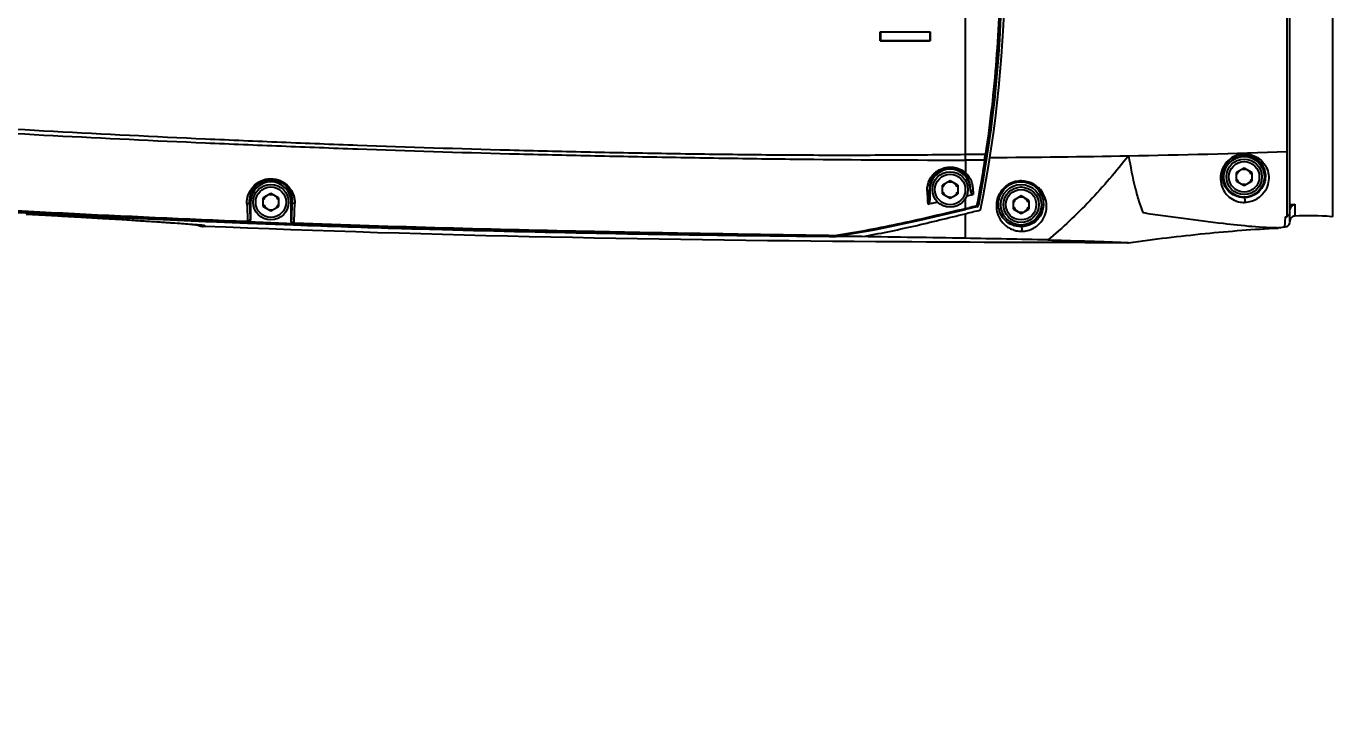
# Model space of a CAD drawing. Header units: millimetres. Extents: x 5828 to 6704, y 123 to 421.
# Drawn here: x 6400.6 to 6413.49, y 272.49 to 279.37 of the extents above; entities that cross this region are included whole.
import ezdxf

# ---------------------------------------------------------------- set-up
doc = ezdxf.new("R2010")
doc.units = ezdxf.units.MM
doc.layers.add('外形图', color=7, linetype='Continuous')
doc.layers.add('尺寸标注', color=7, linetype='Continuous')
doc.styles.add('微软雅黑', font='msyh.ttc', dxfattribs={"height": 1.5})
doc.dimstyles.new('尺寸标注_1_20比例', dxfattribs={"dimtxt": 1.5, "dimasz": 1.25, "dimexe": 0.5, "dimexo": 0.4, "dimgap": 0.5, "dimtad": 1, "dimdec": 1, "dimlfac": 20, "dimdsep": 46, "dimtxsty": '微软雅黑', "dimcen": 0.09, "dimadec": 0, "dimazin": 0, "dimtp": 0.01, "dimtm": 0.01, "dimtfac": 1, "dimtdec": 1, "dimtofl": 0, "dimtmove": 0, "dimatfit": 3, "dimfxl": 1, "dimtolj": 1, "dimarcsym": 0})

# ---------------------------------------------------------------- blocks, each defined once
blk = doc.blocks.new('*D797')
at = {"layer": 'Defpoints', "color": 0}
for p in [(6393.06, 279.012), (6424.06, 229.062), (6424.06, 223.502)]:
    blk.add_point(p, dxfattribs=at)
at = {"layer": '尺寸标注', "color": 0, "lineweight": -2}
for p, q in [((6393.06, 278.612), (6393.06, 223.002)), ((6424.06, 228.662), (6424.06, 223.002)), ((6394.31, 223.502), (6422.81, 223.502))]:
    blk.add_line(p, q, dxfattribs=at)
at = {"layer": '尺寸标注', "color": 0}
for points in [[(6394.31, 223.71), (6394.31, 223.293), (6393.06, 223.502)], [(6422.81, 223.293), (6422.81, 223.71), (6424.06, 223.502)]]:
    blk.add_solid(points, dxfattribs=at)
at = {"layer": '尺寸标注', "color": 0, "insert": (6408.56, 224.777), "char_height": 1.5, "attachment_point": 5, "style": '微软雅黑'}
blk.add_mtext('\\A1;620', dxfattribs=at)

msp = doc.modelspace()

# ---------------------------------------------------------------- linework, layer by layer
at = {"layer": '外形图', "color": 7, "linetype": 'Continuous'}
for p, q in [((6413.0348, 277.4939), (6413.0348, 282.4803)), ((6413.0598, 277.4463), (6413.0598, 282.4277)), ((6413.4853, 277.4945), (6413.4853, 282.4797)), ((6409.8598, 281.8676), (6409.8598, 278.1065)), ((6409.0214, 279.2291), (6409.0214, 279.3158)), ((6409.0219, 279.3154), (6409.0214, 279.3158)), ((6409.0214, 279.3158), (6409.513, 279.3158)), ((6409.0219, 279.2295), (6409.0214, 279.2291)), ((6409.513, 279.2291), (6409.0214, 279.2291)), ((6409.0219, 279.3154), (6409.0219, 279.2295)), ((6409.5126, 279.3154), (6409.0219, 279.3154)), ((6409.0219, 279.2295), (6409.5126, 279.2295)), ((6409.5126, 279.3154), (6409.513, 279.3158)), ((6409.5126, 279.2295), (6409.5126, 279.3154)), ((6409.5126, 279.2295), (6409.513, 279.2291)), ((6409.513, 279.3158), (6409.513, 279.2291)), ((6409.8599, 278.0525), (6409.8599, 277.9279)), ((6410.0582, 278.1139), (6410.0575, 278.1088)), ((6410.0583, 278.1139), (6410.0575, 278.1088)), ((6412.6098, 277.9737), (6412.5348, 277.9304)), ((6412.5348, 277.8438), (6412.5348, 277.9304)), ((6412.6848, 277.9304), (6412.6098, 277.9737)), ((6412.6848, 277.9304), (6412.6848, 277.8438)), ((6409.7098, 277.8487), (6409.6348, 277.8054)), ((6409.6348, 277.7188), (6409.6348, 277.8054)), ((6409.7848, 277.8054), (6409.7098, 277.8487)), ((6409.7848, 277.8054), (6409.7848, 277.7188)), ((6412.5348, 277.8438), (6412.6098, 277.8005)), ((6412.6098, 277.8005), (6412.6848, 277.8438)), ((6403.0098, 277.7237), (6402.9348, 277.6804)), ((6402.9348, 277.5938), (6402.9348, 277.6804)), ((6403.0848, 277.6804), (6403.0098, 277.7237)), ((6403.0848, 277.6804), (6403.0848, 277.5938)), ((6409.5098, 277.7621), (6409.5057, 277.7621)), ((6409.5098, 277.7621), (6409.5098, 277.6569)), ((6409.6348, 277.7188), (6409.7098, 277.6755)), ((6409.7098, 277.6755), (6409.7848, 277.7188)), ((6409.8598, 277.6772), (6409.8598, 277.5726)), ((6409.9103, 277.7621), (6409.9098, 277.7513)), ((6409.9098, 277.7513), (6409.9098, 277.7621)), ((6409.9103, 277.7621), (6409.9098, 277.7621)), ((6409.9386, 277.7463), (6409.9372, 277.714)), ((6410.4098, 277.6987), (6410.3348, 277.6554)), ((6410.3348, 277.5688), (6410.3348, 277.6554)), ((6410.4848, 277.6554), (6410.4098, 277.6987)), ((6410.4848, 277.6554), (6410.4848, 277.5688)), ((6400.5955, 277.5203), (6400.5955, 277.5202)), ((6400.5955, 277.5203), (6400.9749, 277.4992)), ((6400.5955, 277.5203), (6400.6339, 277.5182)), ((6402.8098, 277.6371), (6402.799, 277.6371)), ((6402.8098, 277.6371), (6402.8098, 277.4615)), ((6402.9348, 277.5938), (6403.0098, 277.5505)), ((6403.0098, 277.5505), (6403.0848, 277.5938)), ((6403.2098, 277.4447), (6403.2098, 277.6371)), ((6403.2212, 277.6371), (6403.2098, 277.6371)), ((6409.8598, 277.5725), (6409.8617, 277.5645)), ((6409.8598, 277.5238), (6409.8711, 277.5266)), ((6409.8598, 277.5238), (6409.8598, 277.281)), ((6409.9733, 277.5911), (6409.8617, 277.5645)), ((6409.9342, 277.5901), (6409.897, 277.5812)), ((6409.9742, 277.6137), (6409.9714, 277.5989)), ((6409.9714, 277.5989), (6409.9733, 277.5911)), ((6410.3348, 277.5688), (6410.4098, 277.5255)), ((6410.4098, 277.5255), (6410.4848, 277.5688)), ((6413.0598, 277.6159), (6413.109, 277.6168)), ((6413.0598, 277.5838), (6413.0672, 277.5794)), ((6413.0598, 277.5508), (6413.0606, 277.5602)), ((6413.109, 277.6167), (6413.109, 277.4997)), ((6400.8455, 277.5063), (6401.3412, 277.478)), ((6401.1349, 277.4898), (6401.3476, 277.4773)), ((6401.3412, 277.478), (6401.5605, 277.4649)), ((6401.3476, 277.4773), (6401.544, 277.4654)), ((6401.544, 277.4654), (6401.7241, 277.4542)), ((6401.5605, 277.4649), (6401.7601, 277.4526)), ((6401.7241, 277.4542), (6401.8845, 277.4439)), ((6401.7601, 277.4526), (6401.8944, 277.444)), ((6401.8845, 277.4439), (6402.0202, 277.4347)), ((6401.8944, 277.444), (6402.0124, 277.4361)), ((6402.0124, 277.4361), (6402.1113, 277.4292)), ((6402.0202, 277.4347), (6402.1032, 277.4287)), ((6402.1032, 277.4287), (6402.1702, 277.4237)), ((6402.1113, 277.4292), (6402.1903, 277.4234)), ((6402.1702, 277.4237), (6402.2067, 277.4207)), ((6402.1903, 277.4234), (6402.2328, 277.42)), ((6402.2872, 277.4153), (6402.3006, 277.4079)), ((6402.3006, 277.4079), (6402.32, 277.4013)), ((6402.3073, 277.4108), (6402.3041, 277.4136)), ((6402.32, 277.4013), (6402.3377, 277.3989)), ((6402.353, 277.3984), (6402.3377, 277.3989)), ((6402.3377, 277.3989), (6402.3377, 277.3989)), ((6402.353, 277.3983), (6402.3377, 277.3989)), ((6402.3503, 277.4062), (6402.3437, 277.4083)), ((6402.346, 277.4059), (6402.3532, 277.404)), ((6402.3515, 277.4004), (6402.3541, 277.4013)), ((6402.3515, 277.4004), (6402.3541, 277.4012)), ((6402.3532, 277.4039), (6402.3595, 277.4025)), ((6402.3582, 277.4027), (6402.3633, 277.4025)), ((6402.7795, 277.4313), (6403.2344, 277.4143)), ((6402.8321, 277.4282), (6402.7795, 277.4303)), ((6402.7802, 277.4493), (6402.7799, 277.4402)), ((6402.7839, 277.4366), (6402.7799, 277.4402)), ((6403.2379, 277.4243), (6402.78, 277.4433)), ((6402.8048, 277.4423), (6403.2379, 277.4239)), ((6402.8098, 277.4615), (6402.8058, 277.4651)), ((6403.2375, 277.4131), (6402.8321, 277.4282)), ((6403.2138, 277.448), (6403.2098, 277.4447)), ((6403.2339, 277.4197), (6403.2128, 277.4205)), ((6403.2379, 277.423), (6403.2339, 277.4197)), ((6403.2344, 277.4143), (6403.2376, 277.4142)), ((6413.0119, 277.3908), (6413.0164, 277.4912)), ((6413.4853, 277.4945), (6413.4723, 277.4943)), ((6408.5854, 277.3094), (6408.5879, 277.3094)), ((6408.8388, 277.2972), (6408.5854, 277.3017)), ((6408.5854, 277.3005), (6408.5854, 277.3005)), ((6408.8388, 277.2972), (6408.5854, 277.2994)), ((6408.5855, 277.3097), (6408.5879, 277.3096)), ((6408.5879, 277.3096), (6408.5893, 277.3008)), ((6412.9498, 277.3829), (6412.9473, 277.3825))]:
    msp.add_line(p, q, dxfattribs=at)
for points in [[(6408.5893, 277.3008), (6408.9653, 277.3645), (6409.4103, 277.4584), (6409.8617, 277.5645)], [(6402.2067, 277.4207), (6402.2371, 277.4181), (6402.2501, 277.4169), (6402.2616, 277.4158), (6402.2716, 277.4148), (6402.2799, 277.4138), (6402.2865, 277.413), (6402.2916, 277.4124)], [(6402.2328, 277.42), (6402.2679, 277.417), (6402.2828, 277.4157), (6402.2958, 277.4145), (6402.307, 277.4133), (6402.3161, 277.4123), (6402.3234, 277.4114), (6402.3286, 277.4107), (6402.332, 277.4102)], [(6402.3319, 277.4102), (6402.3366, 277.4087), (6402.346, 277.4059)]]:
    msp.add_lwpolyline(points, dxfattribs=at)
for centre, radius in [((6412.6098, 277.8871), 0.2), ((6412.6098, 277.8871), 0.175), ((6412.6098, 277.8871), 0.15), ((6409.7098, 277.7621), 0.175), ((6409.7098, 277.7621), 0.15), ((6403.0098, 277.6371), 0.175), ((6403.0098, 277.6371), 0.15), ((6410.4098, 277.6121), 0.2), ((6410.4098, 277.6121), 0.175), ((6410.4098, 277.6121), 0.15)]:
    msp.add_circle(centre, radius, dxfattribs=at)
for centre, radius, start, end in [((6397.8581, 279.9871), 12.3644, 348.91849, 11.08152), ((6397.8598, 279.9871), 12.39, 348.7079, 11.2921), ((6406.4167, 278.5761), 3.6707, 351.80257, 352.07542), ((6405.6168, 278.6869), 4.4782, 352.08181, 352.32466), ((6405.0239, 278.7677), 5.0766, 352.31493, 352.54199), ((6409.412, 389.6495), 111.5735, 270.354271, 271.056848), ((6409.7271, 373.9736), 95.8945, 271.041398, 271.97672), ((6409.7098, 277.7621), 0.2, 0, 180), ((6409.7086, 277.7719), 0.2019, 357.97069, 48.8058), ((6409.7099, 277.7552), 0.2288, 357.76596, 49.05542), ((6412.6098, 277.8871), 0.075, 120, 160.00237), ((6412.6098, 277.8871), 0.075, 19.99763, 100.00237), ((6403.0098, 277.6371), 0.2, 0, 180), ((6409.7085, 277.7708), 0.203, 171.82973, 182.47526), ((6409.7098, 277.7621), 0.075, 120, 160.00237), ((6409.7098, 277.7621), 0.075, 19.99763, 100.00237), ((6412.6098, 277.8871), 0.075, 199.99763, 280.00237), ((6412.6098, 277.8871), 0.075, 300, 340.00237), ((6407.6729, 406.8718), 129.5241, 265.657264, 267.835012), ((6403.0098, 277.6371), 0.075, 120, 160.00237), ((6403.0098, 277.6371), 0.075, 19.99763, 100.00237), ((6409.7098, 277.7621), 0.075, 199.99763, 280.00237), ((6409.7098, 277.7621), 0.075, 300, 340.00237), ((6409.7078, 277.7719), 0.2027, 357.23208, 357.98347), ((6410.4098, 277.6121), 0.075, 120, 160.00237), ((6410.4098, 277.6121), 0.075, 19.99763, 100.00237), ((6408.0998, 415.0913), 137.7638, 266.780357, 267.786732), ((6430.2506, 278.6437), 27.4701, 182.09996, 182.4589), ((6403.0098, 277.6371), 0.075, 199.99763, 280.00237), ((6403.0098, 277.6371), 0.075, 300, 340.00237), ((6375.3072, 278.6413), 27.9321, 357.55141, 357.93963), ((6376.7701, 278.5746), 26.4928, 357.52836, 357.9413), ((6407.1142, 289.312), 12.0563, 283.16382, 283.34524), ((6412.7648, 265.6573), 12.2639, 103.166, 103.3448), ((6409.9675, 277.6154), 0.025, 283.43316, 348.9185), ((6410.4098, 277.6121), 0.075, 199.99763, 280.00237), ((6410.4098, 277.6121), 0.075, 300, 340.00237), ((6413.1238, 277.4803), 0.1368, 111.06341, 117.8755), ((6413.1187, 277.5509), 0.0589, 160.61623, 170.94077), ((6413.1172, 277.5514), 0.0573, 150.73585, 160.61039), ((6413.1457, 277.5341), 0.0907, 136.35205, 140.61916), ((6402.3092, 277.4572), 0.0464, 267.60669, 282.23685), ((6402.3398, 277.449), 0.0501, 229.52511, 267.56756), ((6402.2464, 276.7711), 0.6452, 82.81835, 83.51736), ((6402.3457, 277.458), 0.0497, 251.08474, 254.87166), ((6402.3458, 277.4583), 0.05, 254.88831, 267.63257), ((6402.3396, 277.4452), 0.0463, 267.58768, 276.20717), ((6402.3396, 277.4455), 0.0466, 276.26888, 284.83843), ((6402.4216, 277.6345), 0.2392, 252.64565, 255.89429), ((6402.7808, 277.4652), 0.025, 267.92027, 359.87007), ((6408.742, 430.7344), 153.4136, 267.774262, 267.934563), ((6403.2388, 277.448), 0.025, 180.11889, 267.80407), ((6409.0944, 440.7237), 163.4156, 267.946046, 268.318369), ((6410.1502, 476.7273), 199.4329, 268.013647, 269.550434), ((6412.6572, 280.0879), 2.6214, 277.87565, 278.2821), ((6413.2534, 275.0046), 2.4993, 84.97372, 93.31236), ((6410.0768, 476.9221), 199.6273, 268.341431, 269.271901), ((6410.8955, 533.2056), 255.9166, 269.248748, 269.482799), ((6402.4743, -155.9449), 433.2888, 89.023336, 89.158367), ((6407.7018, 152.2674), 125.0322, 88.638545, 89.011028)]:
    msp.add_arc(centre, radius, start, end, dxfattribs=at)
for points, knots in [([(6410.2002, 279.9871), (6410.1991, 279.8291), (6410.1944, 279.5137), (6410.1674, 279.0425), (6410.1227, 278.5757), (6410.0819, 278.267), (6410.0583, 278.1139)], [0, 0, 0, 0, 0.2520485, 0.5032488, 0.7528081, 1, 1, 1, 1]), ([(6397.8657, 278.4761), (6398.8644, 278.4075), (6400.3633, 278.3168), (6402.1131, 278.2326), (6403.1132, 278.1911), (6404.1134, 278.1524), (6405.1138, 278.1212), (6406.1142, 278.0967), (6406.8644, 278.0819), (6407.6142, 278.0694), (6408.6127, 278.0558), (6409.3612, 278.0526), (6409.8599, 278.0525)], [0, 0, 0, 0, 0.250173, 0.3752615, 0.4378036, 0.5003438, 0.6254154, 0.6879408, 0.7504505, 0.8129312, 0.8753659, 1, 1, 1, 1]), ([(6409.8598, 278.1065), (6409.7353, 278.1046), (6409.486, 278.1022), (6409.112, 278.0998), (6408.7378, 278.0984), (6408.2384, 278.0993), (6407.6139, 278.1046), (6406.8642, 278.1153), (6406.1142, 278.1296), (6405.1141, 278.1546), (6404.114, 278.1864), (6403.1142, 278.2261), (6402.1144, 278.2693), (6400.8651, 278.3321), (6399.3665, 278.4193), (6398.368, 278.4861), (6397.8689, 278.5212)], [0, 0, 0, 0, 0.0311402, 0.0623044, 0.0934892, 0.1246903, 0.1871317, 0.2496119, 0.3121172, 0.3746371, 0.4996976, 0.5622322, 0.6247685, 0.7498456, 0.8749255, 1, 1, 1, 1]), ([(6409.8599, 278.0525), (6409.86, 278.0567), (6409.8602, 278.0747), (6409.8601, 278.0927), (6409.8598, 278.1065)], [0, 0, 0, 0, 0.2307777, 1, 1, 1, 1]), ([(6410.0498, 278.0527), (6410.0441, 278.0156), (6410.0208, 277.8689), (6409.9947, 277.7227), (6409.9742, 277.6137)], [0, 0, 0, 0, 0.2530526, 1, 1, 1, 1]), ([(6410.0498, 278.0527), (6410.055, 278.0525), (6410.0641, 278.0533), (6410.0715, 278.0605), (6410.0721, 278.0642)], [0, 0, 0, 0, 0.5800972, 1, 1, 1, 1]), ([(6410.0575, 278.1088), (6410.0626, 278.1082), (6410.0695, 278.1078), (6410.0766, 278.1087), (6410.0792, 278.1101), (6410.0794, 278.111)], [0, 0, 0, 0, 0.6751943, 0.8789777, 1, 1, 1, 1]), ([(6411.4699, 278.095), (6411.349, 277.941), (6411.099, 277.6483), (6410.8186, 277.3836), (6410.6725, 277.2644)], [0, 0, 0, 0, 0.5093523, 1, 1, 1, 1]), ([(6411.4699, 278.095), (6411.4883, 277.9874), (6411.5181, 277.8361), (6411.5688, 277.6506), (6411.5957, 277.5719), (6411.6098, 277.5365)], [0, 0, 0, 0, 0.5676921, 0.8015861, 1, 1, 1, 1]), ([(6412.6187, 278.1127), (6412.5964, 278.1124), (6412.5498, 278.1068), (6412.4692, 278.0701), (6412.4015, 277.9959), (6412.3733, 277.9005), (6412.3782, 277.8203), (6412.404, 277.7529), (6412.4482, 277.6956), (6412.5017, 277.6589), (6412.5589, 277.6382), (6412.5943, 277.635), (6412.6139, 277.6346)], [0, 0, 0, 0, 0.0893124, 0.1852227, 0.3498958, 0.4727246, 0.5741252, 0.6663323, 0.7577919, 0.8593839, 0.9213781, 1, 1, 1, 1]), ([(6412.6098, 277.6823), (6412.5787, 277.6821), (6412.5241, 277.6938), (6412.4619, 277.7356), (6412.4218, 277.7855), (6412.3978, 277.8445), (6412.392, 277.915), (6412.4156, 277.9998), (6412.4883, 278.082), (6412.5685, 278.1052), (6412.6098, 278.1048)], [0, 0, 0, 0, 0.1406147, 0.2423958, 0.3337176, 0.4254623, 0.5260599, 0.6479453, 0.8134506, 1, 1, 1, 1]), ([(6412.6187, 278.1127), (6412.6182, 278.1116), (6412.6163, 278.1081), (6412.6127, 278.1049), (6412.6098, 278.1048)], [0, 0, 0, 0, 0.2915135, 1, 1, 1, 1]), ([(6412.6098, 278.1048), (6412.6413, 278.1044), (6412.7, 278.0904), (6412.7668, 278.0399), (6412.807, 277.9767), (6412.8233, 277.9073), (6412.8163, 277.8361), (6412.7835, 277.7659), (6412.7157, 277.7019), (6412.6478, 277.6827), (6412.6098, 277.6823)], [0, 0, 0, 0, 0.1439018, 0.2648462, 0.3745354, 0.4795285, 0.584719, 0.6960191, 0.8264798, 1, 1, 1, 1]), ([(6412.6187, 278.1127), (6412.654, 278.1124), (6412.7198, 278.0968), (6412.7947, 278.0397), (6412.8395, 277.968), (6412.857, 277.8891), (6412.848, 277.8081), (6412.8097, 277.7287), (6412.7327, 277.6568), (6412.6564, 277.6349), (6412.6139, 277.6346)], [0, 0, 0, 0, 0.1425791, 0.2630777, 0.3727042, 0.4781337, 0.5841974, 0.6966952, 0.8280438, 1, 1, 1, 1]), ([(6409.4835, 277.7474), (6409.4819, 277.7869), (6409.5007, 277.8725), (6409.5807, 277.953), (6409.6679, 277.9838), (6409.7397, 277.9858), (6409.8061, 277.9665), (6409.8437, 277.942), (6409.8599, 277.928)], [0, 0, 0, 0, 0.2259579, 0.4749953, 0.6107382, 0.7472446, 0.8780129, 1, 1, 1, 1]), ([(6409.5075, 277.7997), (6409.5122, 277.8322), (6409.5396, 277.8995), (6409.6288, 277.9694), (6409.7449, 277.9815), (6409.815, 277.9471), (6409.8416, 277.9238)], [0, 0, 0, 0, 0.2292982, 0.4839364, 0.7533127, 1, 1, 1, 1]), ([(6409.8599, 277.928), (6409.8582, 277.9268), (6409.853, 277.9234), (6409.8452, 277.9214), (6409.8416, 277.9238)], [0, 0, 0, 0, 0.3202057, 1, 1, 1, 1]), ([(6396.8681, 277.7957), (6397.3597, 277.7527), (6399.3278, 277.5947), (6401.2998, 277.4889), (6402.7795, 277.4313)], [0, 0, 0, 0, 0.2499634, 1, 1, 1, 1]), ([(6402.7735, 277.6227), (6402.7725, 277.6514), (6402.7812, 277.7113), (6402.8276, 277.7923), (6402.9064, 277.8529), (6403.0078, 277.8763), (6403.11, 277.8545), (6403.1905, 277.7943), (6403.2379, 277.7125), (6403.2468, 277.6519), (6403.2458, 277.6229)], [0, 0, 0, 0, 0.114078, 0.2338812, 0.3620543, 0.4975164, 0.6336776, 0.7634105, 0.8847834, 1, 1, 1, 1]), ([(6402.799, 277.6371), (6402.7979, 277.6625), (6402.8055, 277.7157), (6402.8466, 277.7879), (6402.9172, 277.8421), (6403.0082, 277.8633), (6403.1, 277.8436), (6403.1721, 277.7897), (6403.2145, 277.7167), (6403.2223, 277.6628), (6403.2212, 277.6371)], [0, 0, 0, 0, 0.1130767, 0.2323519, 0.360711, 0.4971423, 0.6343034, 0.7644087, 0.885547, 1, 1, 1, 1]), ([(6410.4135, 277.8468), (6410.3932, 277.8464), (6410.3524, 277.8423), (6410.2959, 277.8204), (6410.2482, 277.7873), (6410.2008, 277.735), (6410.1668, 277.6595), (6410.1629, 277.5673), (6410.1892, 277.4841), (6410.2321, 277.4267), (6410.277, 277.3909), (6410.3171, 277.369), (6410.364, 277.3538), (6410.3981, 277.3508), (6410.4159, 277.3504)], [0, 0, 0, 0, 0.0784346, 0.1564195, 0.2307782, 0.3004261, 0.4263186, 0.5406342, 0.6488219, 0.7559798, 0.8113287, 0.8692033, 0.931364, 1, 1, 1, 1]), ([(6410.4098, 277.3951), (6410.3796, 277.3949), (6410.3225, 277.4062), (6410.2536, 277.4516), (6410.2073, 277.5132), (6410.1839, 277.5871), (6410.1875, 277.6695), (6410.2252, 277.753), (6410.3021, 277.8209), (6410.3734, 277.8385), (6410.4098, 277.8384)], [0, 0, 0, 0, 0.1305325, 0.2429219, 0.3494857, 0.4571989, 0.5714257, 0.6979153, 0.8425611, 1, 1, 1, 1]), ([(6410.4135, 277.8468), (6410.4132, 277.8448), (6410.4126, 277.8421), (6410.4109, 277.8385), (6410.4098, 277.8384)], [0, 0, 0, 0, 0.6503013, 1, 1, 1, 1]), ([(6410.4098, 277.8384), (6410.4437, 277.8383), (6410.5075, 277.823), (6410.5788, 277.7671), (6410.6197, 277.6982), (6410.6344, 277.6249), (6410.6248, 277.5504), (6410.5873, 277.4763), (6410.5146, 277.4132), (6410.446, 277.3954), (6410.4098, 277.3951)], [0, 0, 0, 0, 0.1475599, 0.2733987, 0.3846891, 0.488996, 0.5931256, 0.7059201, 0.8427515, 1, 1, 1, 1]), ([(6410.4159, 277.3504), (6410.4358, 277.35), (6410.4763, 277.3558), (6410.5472, 277.383), (6410.6134, 277.4405), (6410.6548, 277.5237), (6410.6651, 277.6076), (6410.6482, 277.69), (6410.6107, 277.7526), (6410.5661, 277.7952), (6410.523, 277.8227), (6410.4712, 277.842), (6410.4332, 277.8463), (6410.4135, 277.8468)], [0, 0, 0, 0, 0.0772795, 0.1564777, 0.2926291, 0.4055979, 0.5101789, 0.6149839, 0.7265619, 0.7874348, 0.8528635, 0.9236952, 1, 1, 1, 1]), ([(6397.8654, 277.7287), (6398.2886, 277.6961), (6399.9254, 277.5792), (6401.5646, 277.4963), (6402.7802, 277.4489)], [0, 0, 0, 0, 0.2586546, 1, 1, 1, 1]), ([(6409.4835, 277.7474), (6409.4865, 277.7477), (6409.4952, 277.7492), (6409.5052, 277.7559), (6409.5057, 277.7621)], [0, 0, 0, 0, 0.3309026, 1, 1, 1, 1]), ([(6409.4835, 277.7474), (6409.484, 277.7366), (6409.4858, 277.6935), (6409.4876, 277.6505), (6409.489, 277.6183)], [0, 0, 0, 0, 0.2517278, 1, 1, 1, 1]), ([(6409.489, 277.6181), (6409.4965, 277.6197), (6409.5078, 277.6339), (6409.5098, 277.6491), (6409.5098, 277.6569)], [0, 0, 0, 0, 0.4927988, 1, 1, 1, 1]), ([(6409.9098, 277.7513), (6409.9098, 277.7469), (6409.9107, 277.7382), (6409.9152, 277.7258), (6409.9236, 277.7153), (6409.9331, 277.7131), (6409.9373, 277.714)], [0, 0, 0, 0, 0.2505763, 0.5010866, 0.7516342, 1, 1, 1, 1]), ([(6409.9385, 277.7463), (6409.932, 277.7459), (6409.9202, 277.7474), (6409.9106, 277.7572), (6409.9103, 277.7621)], [0, 0, 0, 0, 0.5736152, 1, 1, 1, 1]), ([(6412.6139, 277.6346), (6412.6169, 277.6382), (6412.6193, 277.6481), (6412.6196, 277.6621), (6412.6178, 277.6736), (6412.6131, 277.6822), (6412.6098, 277.6823)], [0, 0, 0, 0, 0.276088, 0.5552904, 0.8101989, 1, 1, 1, 1]), ([(6400.6339, 277.5182), (6400.8011, 277.5091), (6401.1287, 277.4907), (6401.5309, 277.467), (6401.8334, 277.448), (6402.0313, 277.4351), (6402.1909, 277.4234), (6402.283, 277.4162), (6402.3192, 277.4121)], [0, 0, 0, 0, 0.2974836, 0.5829824, 0.7156738, 0.835888, 0.9352838, 1, 1, 1, 1]), ([(6402.7735, 277.6227), (6402.7769, 277.6227), (6402.7865, 277.6237), (6402.7985, 277.6304), (6402.799, 277.6371)], [0, 0, 0, 0, 0.3351701, 1, 1, 1, 1]), ([(6402.7735, 277.6227), (6402.774, 277.6079), (6402.7761, 277.5501), (6402.7785, 277.4923), (6402.7802, 277.4493)], [0, 0, 0, 0, 0.2552669, 1, 1, 1, 1]), ([(6403.2458, 277.6229), (6403.2425, 277.623), (6403.2333, 277.6241), (6403.2217, 277.6306), (6403.2212, 277.6371)], [0, 0, 0, 0, 0.3350981, 1, 1, 1, 1]), ([(6409.8598, 277.5726), (6409.7545, 277.5476), (6409.5437, 277.4981), (6409.227, 277.4258), (6408.9085, 277.3623), (6408.6951, 277.3247), (6408.5879, 277.3098)], [0, 0, 0, 0, 0.2500008, 0.5000054, 0.7500005, 1, 1, 1, 1]), ([(6408.8388, 277.2972), (6409.0106, 277.3271), (6409.3521, 277.3981), (6409.6905, 277.4821), (6409.8598, 277.5238)], [0, 0, 0, 0, 0.4999873, 1, 1, 1, 1]), ([(6409.489, 277.6181), (6409.5052, 277.6215), (6409.5373, 277.6289), (6409.5695, 277.6354), (6409.5856, 277.6388)], [0, 0, 0, 0, 0.4999995, 1, 1, 1, 1]), ([(6409.9714, 277.5989), (6409.9724, 277.5989), (6409.976, 277.599), (6409.9795, 277.5997), (6409.9819, 277.6005)], [0, 0, 0, 0, 0.2778554, 1, 1, 1, 1]), ([(6411.6098, 277.5365), (6411.6757, 277.5233), (6411.8083, 277.5035), (6412.073, 277.4705), (6412.2711, 277.4459), (6412.4028, 277.4287)], [0, 0, 0, 0, 0.251658, 0.502234, 1, 1, 1, 1]), ([(6413.0801, 277.5967), (6413.0823, 277.599), (6413.0909, 277.6071), (6413.101, 277.6135), (6413.109, 277.6168)], [0, 0, 0, 0, 0.2742338, 1, 1, 1, 1]), ([(6402.327, 277.4112), (6402.3279, 277.4111), (6402.3309, 277.4107), (6402.334, 277.4102), (6402.3362, 277.4099)], [0, 0, 0, 0, 0.281639, 1, 1, 1, 1]), ([(6402.3362, 277.4099), (6402.337, 277.4098), (6402.3396, 277.4093), (6402.3421, 277.4089), (6402.3437, 277.4083)], [0, 0, 0, 0, 0.3340701, 1, 1, 1, 1]), ([(6411.4699, 277.2372), (6410.7101, 277.2377), (6407.6707, 277.2474), (6404.6308, 277.3031), (6402.353, 277.3983)], [0, 0, 0, 0, 0.249969, 1, 1, 1, 1]), ([(6402.7802, 277.4493), (6402.7863, 277.4493), (6402.7972, 277.4513), (6402.8055, 277.4606), (6402.8058, 277.4651)], [0, 0, 0, 0, 0.5732569, 1, 1, 1, 1]), ([(6402.7839, 277.4366), (6402.7883, 277.4364), (6402.7973, 277.4385), (6402.804, 277.4449), (6402.8063, 277.4487)], [0, 0, 0, 0, 0.5000642, 1, 1, 1, 1]), ([(6403.2098, 277.4447), (6403.2098, 277.4405), (6403.212, 277.4319), (6403.2182, 277.4256), (6403.2218, 277.4234)], [0, 0, 0, 0, 0.5000523, 1, 1, 1, 1]), ([(6403.2382, 277.4321), (6403.2324, 277.4323), (6403.222, 277.4345), (6403.2141, 277.4436), (6403.2138, 277.448)], [0, 0, 0, 0, 0.5726108, 1, 1, 1, 1]), ([(6403.2379, 277.423), (6403.2379, 277.4233), (6403.238, 277.4263), (6403.2381, 277.4294), (6403.2382, 277.4321)], [0, 0, 0, 0, 0.0911415, 1, 1, 1, 1]), ([(6403.2379, 277.423), (6404.1298, 277.3909), (6405.9122, 277.3412), (6407.695, 277.3134), (6408.5854, 277.3005)], [0, 0, 0, 0, 0.5005695, 1, 1, 1, 1]), ([(6403.2383, 277.4324), (6404.2255, 277.3967), (6406.0078, 277.3485), (6407.7905, 277.3212), (6408.5854, 277.3094)], [0, 0, 0, 0, 0.5540964, 1, 1, 1, 1]), ([(6410.4159, 277.3504), (6410.4181, 277.3547), (6410.4198, 277.364), (6410.4194, 277.3774), (6410.4174, 277.3879), (6410.4127, 277.395), (6410.4098, 277.3951)], [0, 0, 0, 0, 0.3013184, 0.5761259, 0.8201413, 1, 1, 1, 1]), ([(6412.4028, 277.4287), (6412.4977, 277.4182), (6412.686, 277.3963), (6412.8756, 277.3858), (6412.9697, 277.3857)], [0, 0, 0, 0, 0.5032754, 1, 1, 1, 1]), ([(6413.0119, 277.3908), (6413.0078, 277.3903), (6412.9937, 277.3886), (6412.9797, 277.3869), (6412.9697, 277.3856)], [0, 0, 0, 0, 0.2933217, 1, 1, 1, 1]), ([(6413.0598, 277.4455), (6413.0603, 277.4311), (6413.0487, 277.4039), (6413.0234, 277.3921), (6413.0119, 277.3908)], [0, 0, 0, 0, 0.5546798, 1, 1, 1, 1]), ([(6413.109, 277.4997), (6413.0962, 277.499), (6413.0766, 277.4893), (6413.0621, 277.4665), (6413.0598, 277.4525), (6413.0598, 277.4455)], [0, 0, 0, 0, 0.4807374, 0.7344759, 1, 1, 1, 1]), ([(6408.5854, 277.3005), (6408.5859, 277.3007), (6408.5866, 277.3024), (6408.587, 277.3038), (6408.5872, 277.3049)], [0, 0, 0, 0, 0.3266386, 1, 1, 1, 1]), ([(6410.6725, 277.2644), (6410.7935, 277.2614), (6410.998, 277.2559), (6411.238, 277.2477), (6411.3625, 277.2424), (6411.4289, 277.2395), (6411.4439, 277.2384), (6411.473, 277.2372), (6411.4699, 277.2372)], [0, 0, 0, 0, 0.4551419, 0.7771032, 0.8812899, 0.9503114, 0.98836, 1, 1, 1, 1]), ([(6411.4699, 277.2372), (6411.7212, 277.2725), (6412.2127, 277.3319), (6412.7063, 277.3713), (6412.9473, 277.3825)], [0, 0, 0, 0, 0.5125987, 1, 1, 1, 1]), ([(6412.9697, 277.3856), (6412.9675, 277.3853), (6412.9608, 277.3844), (6412.9542, 277.3835), (6412.9498, 277.3829)], [0, 0, 0, 0, 0.3408428, 1, 1, 1, 1])]:
    msp.add_open_spline(points, degree=3, knots=knots, dxfattribs=at)
for points in [[(6410.0575, 278.1088), (6409.9916, 278.1081), (6409.9257, 278.1073), (6409.8598, 278.1065)], [(6410.0499, 278.053), (6409.9865, 278.0527), (6409.9232, 278.0524), (6409.8599, 278.0522)], [(6409.5098, 277.6569), (6409.5084, 277.692), (6409.507, 277.727), (6409.5057, 277.7621)], [(6409.8736, 277.7004), (6409.8948, 277.7049), (6409.916, 277.7095), (6409.9373, 277.714)], [(6409.8711, 277.5266), (6409.9174, 277.5381), (6409.9637, 277.5495), (6410.01, 277.561)], [(6409.9819, 277.6005), (6409.9846, 277.6015), (6409.9871, 277.6029), (6409.989, 277.605)], [(6409.989, 277.605), (6409.9905, 277.6065), (6409.9916, 277.6085), (6409.992, 277.6106)], [(6413.0598, 277.5428), (6413.0598, 277.5309), (6413.0555, 277.5184), (6413.048, 277.5092)], [(6413.0672, 277.5794), (6413.0696, 277.5837), (6413.0725, 277.5878), (6413.0756, 277.5916)], [(6413.0746, 277.6079), (6413.0856, 277.6122), (6413.0973, 277.6151), (6413.109, 277.6168)], [(6402.29, 277.4148), (6402.2925, 277.4138), (6402.295, 277.4129), (6402.2976, 277.4123)], [(6402.2976, 277.4123), (6402.3008, 277.4115), (6402.304, 277.411), (6402.3073, 277.4108)], [(6402.3595, 277.4025), (6402.3518, 277.4028), (6402.3439, 277.4048), (6402.337, 277.4084)], [(6402.8063, 277.4487), (6402.8086, 277.4525), (6402.8098, 277.4571), (6402.8098, 277.4615)], [(6403.2218, 277.4234), (6403.2254, 277.4212), (6403.2297, 277.4199), (6403.2339, 277.4197)], [(6413.048, 277.5092), (6413.0443, 277.5047), (6413.0398, 277.5007), (6413.0348, 277.4977)], [(6408.5893, 277.3007), (6408.588, 277.3005), (6408.5867, 277.3004), (6408.5854, 277.3007)], [(6408.5872, 277.3049), (6408.5875, 277.3065), (6408.5877, 277.3081), (6408.5879, 277.3096)]]:
    msp.add_open_spline(points, degree=3, dxfattribs=at)

# ---------------------------------------------------------------- dimensions: what is measured, and where the dimension line sits
at = {"layer": '尺寸标注'}
dim = msp.add_linear_dim(base=(6424.0598, 223.5016), p1=(6393.0598, 279.0121), p2=(6424.0598, 229.0622), dimstyle='尺寸标注_1_20比例', dxfattribs=at)
dim.commit()
dim.dimension.update_dxf_attribs({"geometry": '*D797', "text_midpoint": (6408.5598, 224.7767)})

doc.saveas('drawing.dxf')
